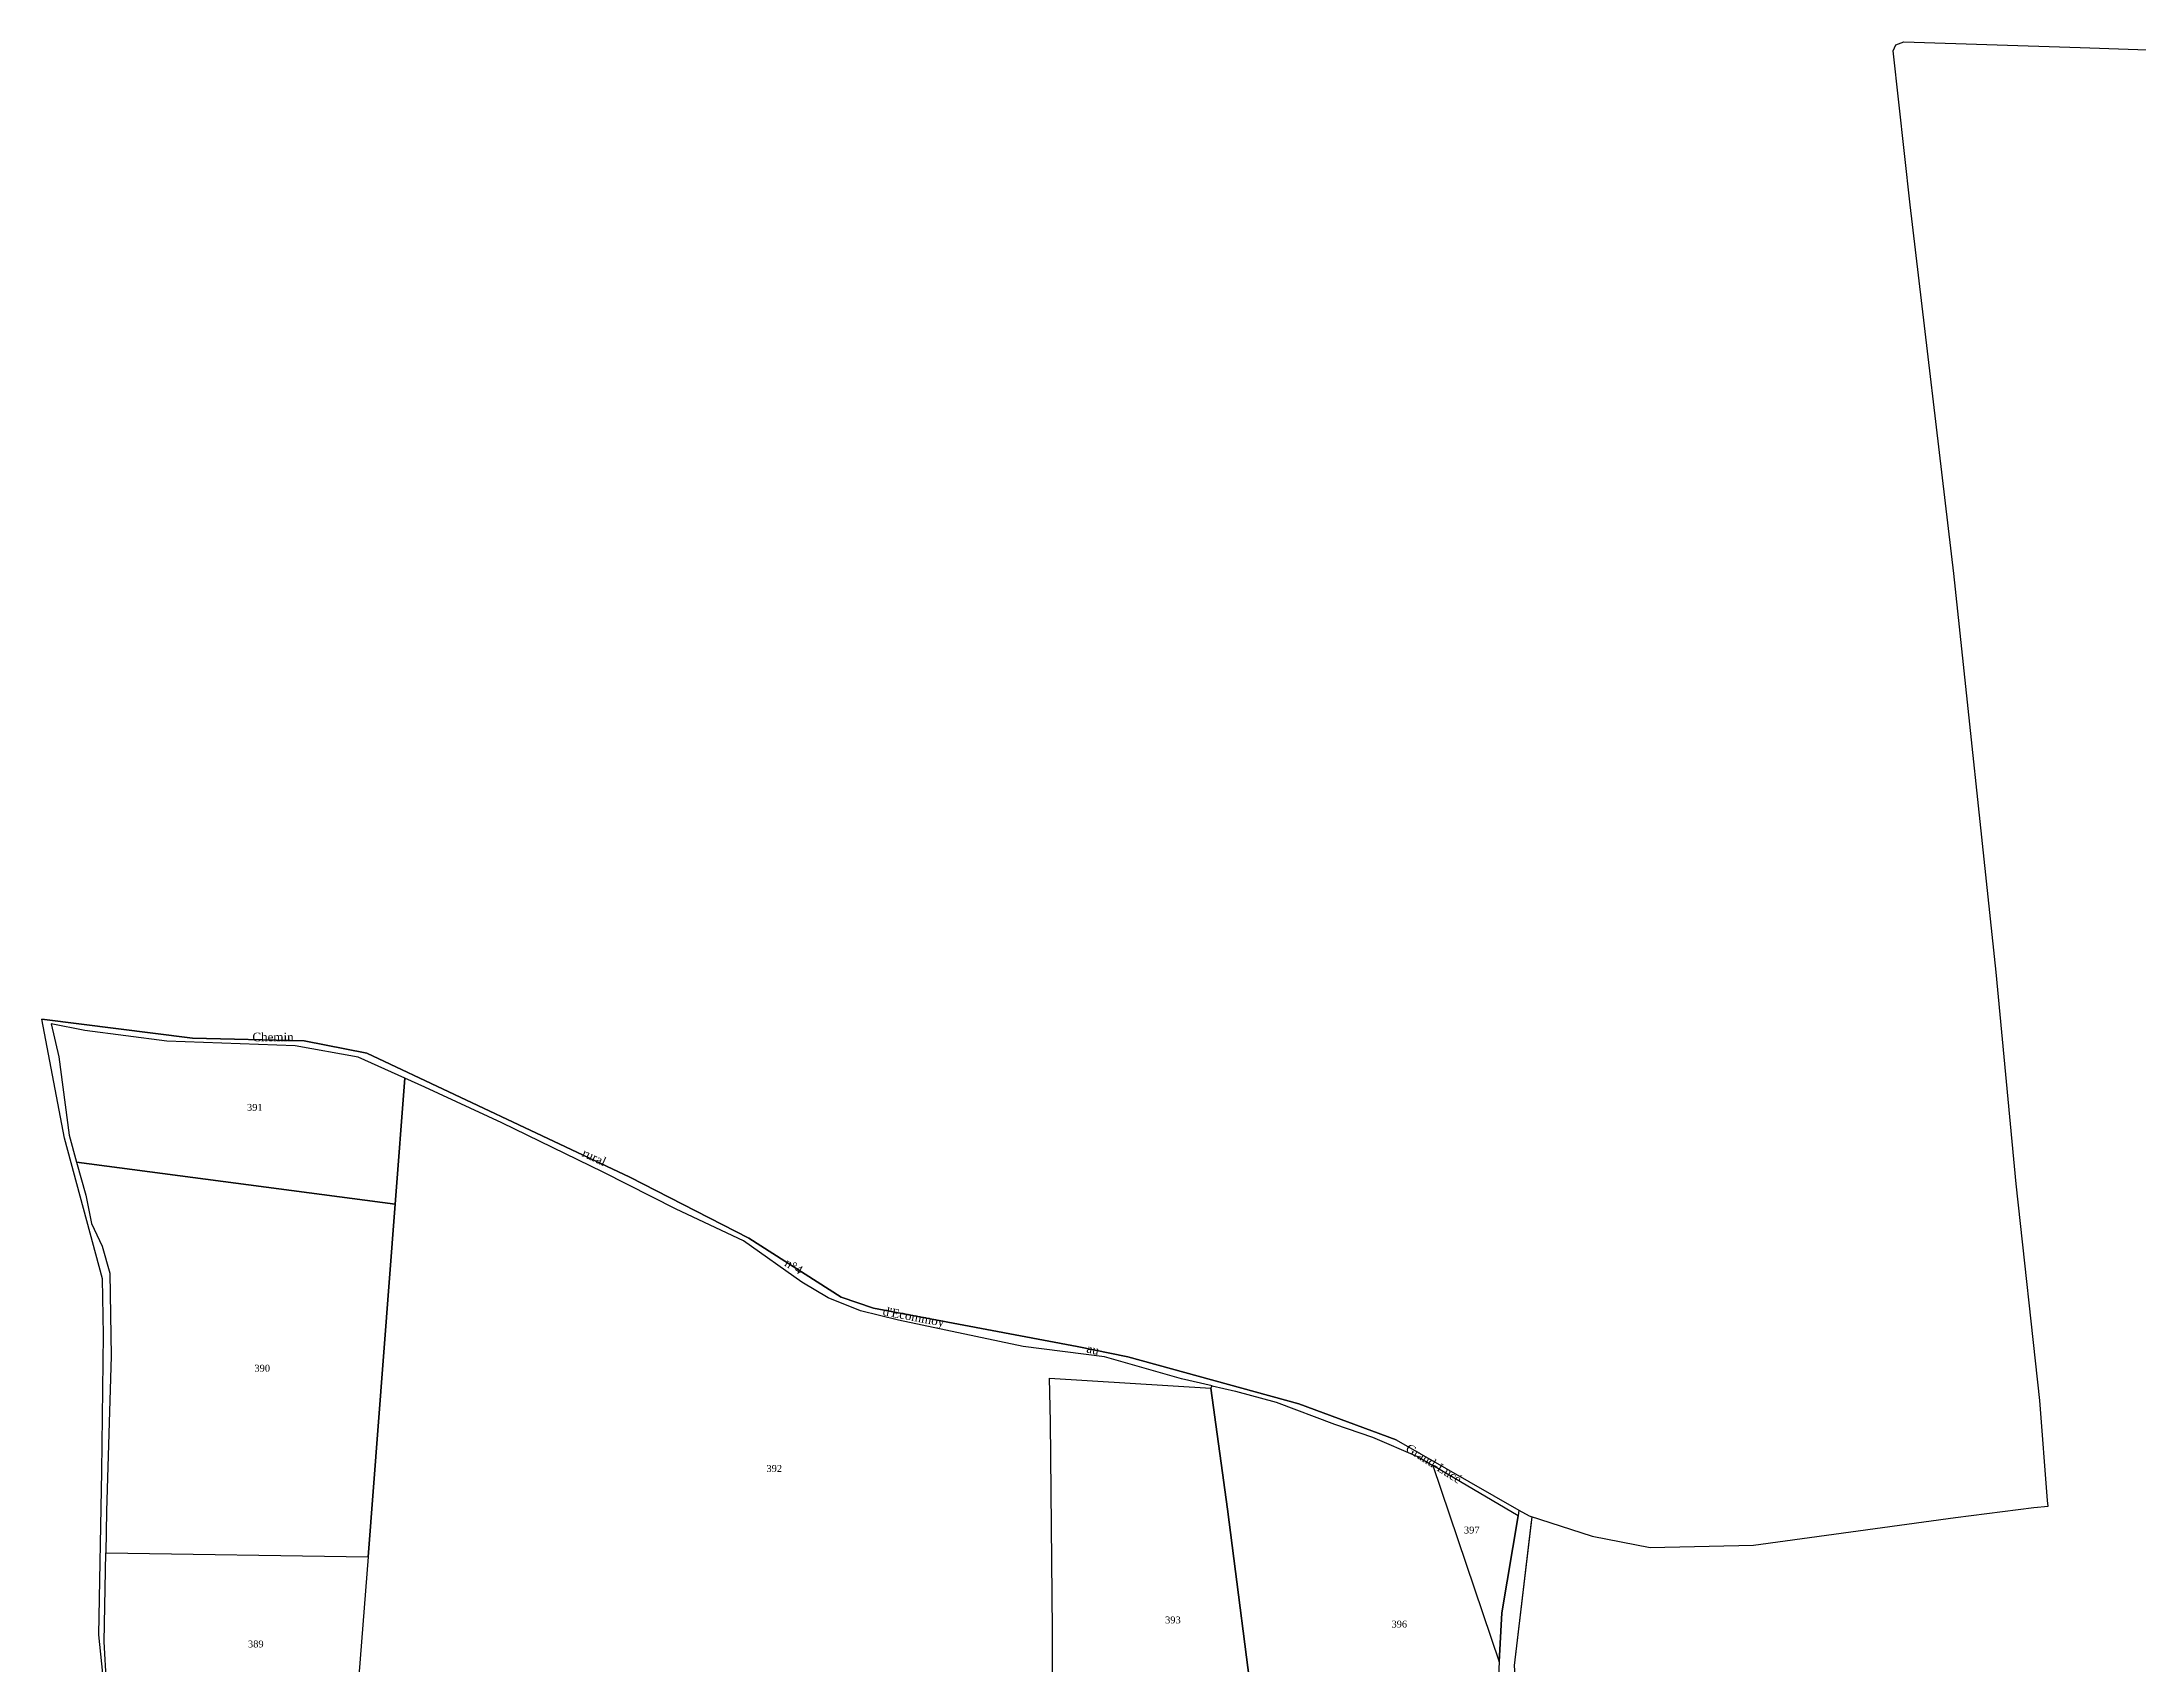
# Model space of a CAD drawing. Extents: x 499545 to 501772, y 6749810 to 6753061.
# Drawn here: x 499545 to 500153, y 6752591 to 6753061 of the extents above; entities that cross this region are included whole.
import ezdxf

# ---------------------------------------------------------------- set-up
doc = ezdxf.new("R2010")
doc.units = 0
doc.linetypes.add('CONTINU', pattern=[0])
for name, color, linetype in [('1COMM', 7, 'CONTINU'), ('1LIEUDIT', 7, 'CONTINU'), ('1PARCELLE', 7, 'CONTINU'), ('1SECTION', 7, 'CONTINU'), ('1SUBDSECT', 7, 'CONTINU'), ('1ZONCOMM', 7, 'CONTINU'), ('3PARCELLETEX', 7, 'CONTINU'), ('3ZONCOMMTEX', 7, 'CONTINU')]:
    doc.layers.add(name, color=color, linetype=linetype)
doc.styles.get("Standard").update_dxf_attribs({"font": 'Times New Roman'})

msp = doc.modelspace()

# ---------------------------------------------------------------- linework, layer by layer
at = {"layer": '1COMM'}
msp.add_lwpolyline([(499937.46, 6752656.09), (499909.19, 6752666.5), (499859.61, 6752680.21), (499844.95, 6752683.18), (499785.89, 6752694.29), (499776.46, 6752697.47), (499749.68, 6752714.56), (499715.24, 6752732.23), (499638.92, 6752768.19), (499620.74, 6752771.75), (499588.38, 6752772.56), (499544.71, 6752778.1)], dxfattribs=at)
at = {"layer": '1LIEUDIT'}
msp.add_lwpolyline([(499562.94, 6752582.72), (499561.18, 6752599.53), (499562.13, 6752646.88), (499562.6, 6752686.5), (499562.32, 6752702.83), (499551.24, 6752743.58), (499544.71, 6752778.1), (499588.38, 6752772.56), (499620.74, 6752771.75), (499638.92, 6752768.19), (499715.24, 6752732.23), (499749.68, 6752714.56), (499776.46, 6752697.47), (499785.89, 6752694.29), (499844.95, 6752683.18), (499859.61, 6752680.21), (499909.19, 6752666.5), (499937.46, 6752656.09), (499973.05, 6752635.71), (499972.78, 6752634.09), (499968.09, 6752605.93), (499967.3, 6752591.7), (499966.97, 6752585.67)], dxfattribs=at)
at = {"layer": '1PARCELLE'}
for points in [[(499647.13, 6752724.39), (499649.95, 6752761), (499636.39, 6752767.06), (499618.18, 6752770.33), (499580.92, 6752771.72), (499557.16, 6752774.84), (499547.38, 6752776.69), (499549.62, 6752767.14), (499552.61, 6752744.43), (499554.78, 6752736.63), (499647.13, 6752724.39)], [(499639.28, 6752622.18), (499643.74, 6752680.25), (499647.13, 6752724.39), (499554.78, 6752736.63), (499557.45, 6752727.03), (499559.12, 6752718.78), (499562.19, 6752712.28), (499564.38, 6752704.44), (499564.79, 6752680.32), (499563.47, 6752635.41), (499563.24, 6752623.29), (499639.28, 6752622.18)], [(499900.73, 6752542.02), (499875.69, 6752537.97), (499842.28, 6752532.96), (499838.91, 6752559.01), (499837.77, 6752569.59), (499837.76, 6752590.45), (499837.76, 6752600.94), (499837.16, 6752661.36), (499836.86, 6752673.97), (499883.72, 6752671.08), (499888.52, 6752636.03), (499896.76, 6752572.01), (499900.73, 6752542.02)], [(499967.3, 6752591.7), (499966.97, 6752585.67), (499967.44, 6752576.82), (499971.78, 6752560.41), (499974.17, 6752553.9), (499900.73, 6752542.02), (499896.76, 6752572.01), (499888.52, 6752636.03), (499883.72, 6752671.08), (499884.06, 6752671.73), (499890.83, 6752670.21), (499902.64, 6752666.98), (499919.52, 6752660.68), (499930.58, 6752656.85), (499943.66, 6752651.29), (499948.08, 6752648.68), (499967.3, 6752591.7)], [(499967.3, 6752591.7), (499968.09, 6752605.93), (499972.78, 6752634.09), (499952.36, 6752646.15), (499948.08, 6752648.68), (499967.3, 6752591.7)], [(499635.68, 6752570.53), (499566.1, 6752563.5), (499566.06, 6752571.4), (499563.46, 6752585.51), (499562.75, 6752597.53), (499563.24, 6752623.29), (499639.28, 6752622.18), (499636.26, 6752582.75), (499635.68, 6752570.53)]]:
    msp.add_lwpolyline(points, close=True, dxfattribs=at)
msp.add_lwpolyline([(499837.76, 6752590.45), (499837.76, 6752600.94), (499837.16, 6752661.36), (499836.86, 6752673.97), (499883.72, 6752671.08), (499883.72, 6752671.08), (499884.06, 6752671.73), (499875.17, 6752673.74), (499852.89, 6752680.19), (499829.26, 6752683.17), (499793.11, 6752690.75), (499782.05, 6752693.48), (499772.69, 6752697.31), (499765.11, 6752701.78), (499748.17, 6752713.79), (499728.6, 6752722.99), (499707.46, 6752733.68), (499678.07, 6752748), (499655.76, 6752758.38), (499649.95, 6752761), (499647.13, 6752724.39), (499643.74, 6752680.25), (499639.28, 6752622.18), (499636.26, 6752582.75)], dxfattribs=at)
at = {"layer": '1SECTION'}
msp.add_lwpolyline([(499562.94, 6752582.72), (499561.18, 6752599.53), (499562.13, 6752646.88), (499562.6, 6752686.5), (499562.32, 6752702.83), (499551.24, 6752743.58), (499544.71, 6752778.1), (499588.38, 6752772.56), (499620.74, 6752771.75), (499638.92, 6752768.19), (499715.24, 6752732.23), (499749.68, 6752714.56), (499776.46, 6752697.47), (499785.89, 6752694.29), (499844.95, 6752683.18), (499859.61, 6752680.21), (499909.19, 6752666.5), (499937.46, 6752656.09), (499973.05, 6752635.71), (499975.99, 6752634.02), (499994.3, 6752628.15), (500011.13, 6752624.88), (500041.1, 6752625.6), (500099.64, 6752633.55), (500122.38, 6752636.47), (500126.49, 6752636.82), (500126.35, 6752638.55), (500124.09, 6752667.52), (500117.21, 6752730.35), (500111.47, 6752791.72), (500099.17, 6752907.28), (500086.47, 6753014.25), (500081.61, 6753058.89), (500082.31, 6753060.58), (500084.7, 6753061.45), (500135.75, 6753059.88), (500166.4, 6753058.75)], dxfattribs=at)
at = {"layer": '1SUBDSECT'}
msp.add_lwpolyline([(499562.94, 6752582.72), (499561.18, 6752599.53), (499562.13, 6752646.88), (499562.6, 6752686.5), (499562.32, 6752702.83), (499551.24, 6752743.58), (499544.71, 6752778.1), (499588.38, 6752772.56), (499620.74, 6752771.75), (499638.92, 6752768.19), (499715.24, 6752732.23), (499749.68, 6752714.56), (499776.46, 6752697.47), (499785.89, 6752694.29), (499844.95, 6752683.18), (499859.61, 6752680.21), (499909.19, 6752666.5), (499937.46, 6752656.09), (499973.05, 6752635.71), (499975.99, 6752634.02), (499976.75, 6752633.77), (499971.67, 6752590.68)], dxfattribs=at)
at = {"layer": '1ZONCOMM'}
for points in [[(499544.71, 6752778.1), (499588.38, 6752772.56), (499620.74, 6752771.75), (499638.92, 6752768.19), (499715.24, 6752732.23), (499749.68, 6752714.56), (499776.46, 6752697.47), (499785.89, 6752694.29), (499844.95, 6752683.18), (499859.61, 6752680.21), (499909.19, 6752666.5), (499937.46, 6752656.09), (499973.05, 6752635.71)], [(499976.58, 6752632.34), (499971.67, 6752590.68), (499972.89, 6752572.34), (499997.49, 6752504.1), (500040.11, 6752438.78), (500074.67, 6752390.58), (500129.92, 6752308.84), (500137.89, 6752289.61), (500141.45, 6752267)]]:
    msp.add_lwpolyline(points, dxfattribs=at)

# ---------------------------------------------------------------- texts
at = {"layer": '3PARCELLETEX'}
for s, p in [('391', (499604.18, 6752751.51)), ('390', (499606.33, 6752675.87)), ('392', (499754.82, 6752646.79)), ('397', (499957.09, 6752628.94)), ('393', (499870.42, 6752602.87)), ('396', (499936.08, 6752601.67)), ('389', (499604.47, 6752595.9))]:
    msp.add_text(s, height=2, dxfattribs=at).set_placement(p)
at = {"layer": '3ZONCOMMTEX'}
msp.add_text('Chemin', height=2.5, dxfattribs=at).set_placement((499605.75, 6752771.66))
for s, rotation, p in [('rural', 335.2, (499701.12, 6752738.42)), ('n°4', 328.3, (499759.84, 6752706.72)), ("d'Ecommoy", 349.2, (499788.4, 6752692.27)), ('au', 347.4, (499847.49, 6752681.47)), ('Grand-Lucé', 327.8, (499939.97, 6752653))]:
    msp.add_text(s, height=2.5, rotation=rotation, dxfattribs=at).set_placement(p)

doc.saveas('drawing.dxf')
